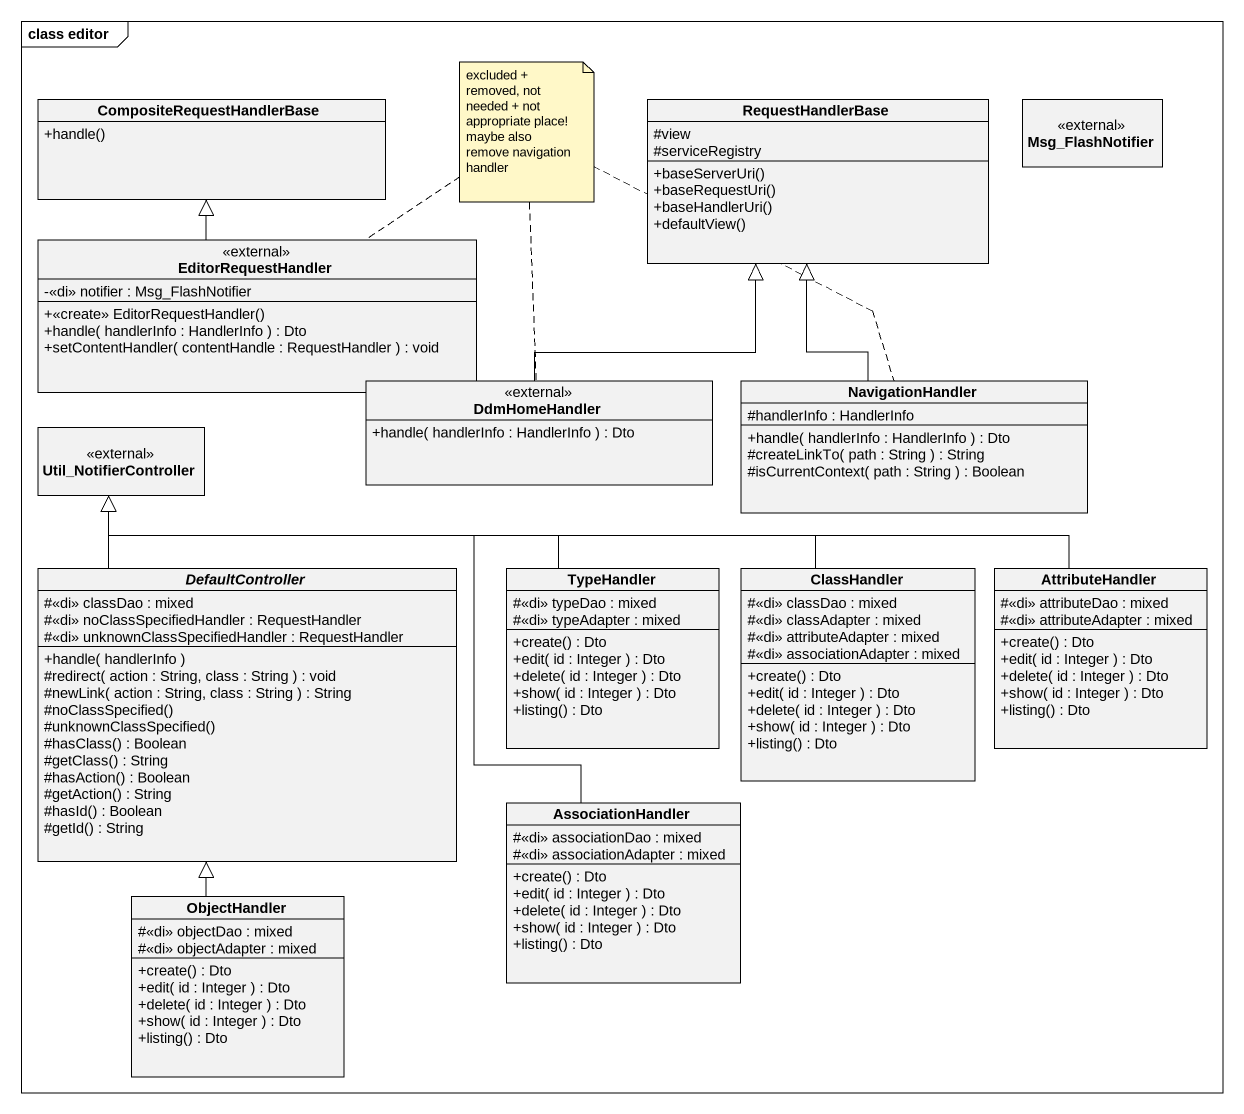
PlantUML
@startuml
mainframe class editor
hide circle
hide empty members
skinparam classAttributeIconSize 0
class CompositeRequestHandlerBase {
  +handle()
}
class RequestHandlerBase {
  #view
  #serviceRegistry
  +baseServerUri()
  +baseRequestUri()
  +baseHandlerUri()
  +defaultView()
}
class Msg_FlashNotifier <<external>>
class EditorRequestHandler <<external>> {
  -<<di>> notifier : Msg_FlashNotifier
  +<<create>> EditorRequestHandler()
  +handle( handlerInfo : HandlerInfo ) : Dto
  +setContentHandler( contentHandle : RequestHandler ) : void
}
class DdmHomeHandler <<external>> {
  +handle( handlerInfo : HandlerInfo ) : Dto
}
class NavigationHandler {
  #handlerInfo : HandlerInfo
  +handle( handlerInfo : HandlerInfo ) : Dto
  #createLinkTo( path : String ) : String
  #isCurrentContext( path : String ) : Boolean
}
class Util_NotifierController <<external>>
abstract class DefaultController {
  #<<di>> classDao : mixed
  #<<di>> noClassSpecifiedHandler : RequestHandler
  #<<di>> unknownClassSpecifiedHandler : RequestHandler
  +handle( handlerInfo )
  #redirect( action : String, class : String ) : void
  #newLink( action : String, class : String ) : String
  #noClassSpecified()
  #unknownClassSpecified()
  #hasClass() : Boolean
  #getClass() : String
  #hasAction() : Boolean
  #getAction() : String
  #hasId() : Boolean
  #getId() : String
}
class TypeHandler {
  #<<di>> typeDao : mixed
  #<<di>> typeAdapter : mixed
  +create() : Dto
  +edit( id : Integer ) : Dto
  +delete( id : Integer ) : Dto
  +show( id : Integer ) : Dto
  +listing() : Dto
}
class ClassHandler {
  #<<di>> classDao : mixed
  #<<di>> classAdapter : mixed
  #<<di>> attributeAdapter : mixed
  #<<di>> associationAdapter : mixed
  +create() : Dto
  +edit( id : Integer ) : Dto
  +delete( id : Integer ) : Dto
  +show( id : Integer ) : Dto
  +listing() : Dto
}
class AttributeHandler {
  #<<di>> attributeDao : mixed
  #<<di>> attributeAdapter : mixed
  +create() : Dto
  +edit( id : Integer ) : Dto
  +delete( id : Integer ) : Dto
  +show( id : Integer ) : Dto
  +listing() : Dto
}
class AssociationHandler {
  #<<di>> associationDao : mixed
  #<<di>> associationAdapter : mixed
  +create() : Dto
  +edit( id : Integer ) : Dto
  +delete( id : Integer ) : Dto
  +show( id : Integer ) : Dto
  +listing() : Dto
}
class ObjectHandler {
  #<<di>> objectDao : mixed
  #<<di>> objectAdapter : mixed
  +create() : Dto
  +edit( id : Integer ) : Dto
  +delete( id : Integer ) : Dto
  +show( id : Integer ) : Dto
  +listing() : Dto
}
EditorRequestHandler -up-|> CompositeRequestHandlerBase
DdmHomeHandler -up-|> RequestHandlerBase
NavigationHandler -up-|> RequestHandlerBase
DefaultController -up-|> Util_NotifierController
TypeHandler -left-|> Util_NotifierController
ClassHandler -left-|> Util_NotifierController
AttributeHandler -left-|> Util_NotifierController
AssociationHandler -up-|> Util_NotifierController
ObjectHandler -up-|> DefaultController
note as N1
  excluded + removed, not needed + not appropriate place!
  maybe also remove navigation handler
end note
N1 .. EditorRequestHandler
N1 .. DdmHomeHandler
N1 .. NavigationHandler
@enduml
